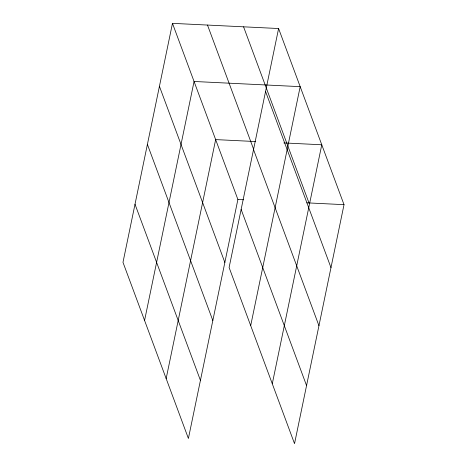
<?xml version="1.0" encoding="UTF-8"?>
<svg xmlns="http://www.w3.org/2000/svg" width="467" height="467" viewBox="0 0 467 467"><rect width="100%" height="100%" fill="white"/><g stroke="black" fill="none" stroke-linecap="round" stroke-linejoin="round"><path stroke-width="0.7" d="M172.469 23.35L122.979 262.337L188.405 438.472L237.896 199.485L172.469 23.35L278.595 28.528L344.021 204.663L294.531 443.65L229.104 267.515L278.595 28.528M144.572 320.461L194.062 81.474L300.188 86.652L250.691 325.639M166.159 378.585L215.655 139.598L255.723 141.554M272.284 383.763L321.775 144.776L283.866 142.925M237.896 199.485L243.616 199.765M306.837 202.847L344.021 204.663M243.576 26.823L309.002 202.952M265.554 91.503L330.98 267.638M207.494 25.06L253.704 149.475M253.523 149.586L318.949 325.721M241.13 209.432L306.556 385.567M159.428 86.319L224.855 262.454M147.403 144.408L212.829 320.543M135.01 204.254L200.436 380.383"/></g></svg>
